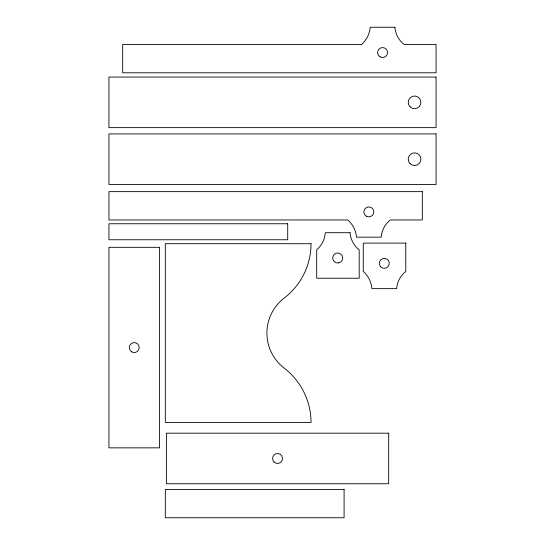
<?xml version="1.0" encoding="UTF-8"?>
<svg xmlns="http://www.w3.org/2000/svg" width="545" height="545" viewBox="0 0 545 545"><rect width="100%" height="100%" fill="white"/><g stroke="black" fill="none" stroke-linecap="round" stroke-linejoin="round"><path stroke-width="0.82" d="M311.018 243.71L310.943 247.587A68.697 68.697 0 0 1 284.183 298.095A44.125 44.125 0 0 0 284.183 368.113A68.697 68.697 0 0 1 310.943 418.621L311.018 422.498L165.305 422.498L165.305 243.71L311.018 243.71M338.445 262.888L337.144 262.915A4.966 4.966 0 0 1 332.729 257.86A4.966 4.966 0 0 1 337.375 253.023A4.966 4.966 0 0 1 342.601 257.233L342.628 258.528A4.966 4.966 0 0 1 338.445 262.888M394.921 27.25L370.219 27.25A25.765 25.765 0 0 1 361.567 44.465L122.666 44.465L122.666 72.792L436.061 72.792L436.061 44.465L404.07 44.465A24.212 24.212 0 0 1 394.921 27.25M436.061 77.07L108.939 77.07L108.939 127.639L436.061 127.639L436.061 77.07M436.061 133.906L108.939 133.906L108.939 184.476L436.061 184.476L436.061 133.906M422.334 191.642L108.939 191.642L108.939 219.969L347.839 219.969A25.765 25.765 0 0 1 356.491 237.177L381.193 237.177A24.212 24.212 0 0 1 390.343 219.969L422.334 219.969L422.334 191.642M287.712 223.763L108.939 223.763L108.939 239.759L287.712 239.759L287.712 223.763M350.047 232.695L325.345 232.695A25.765 25.765 0 0 1 316.693 249.91L316.693 278.236L359.196 278.236L359.196 249.91A24.212 24.212 0 0 1 350.047 232.695M405.78 243.104L363.277 243.104L363.277 271.437A25.765 25.765 0 0 1 371.928 288.646L396.631 288.646A24.212 24.212 0 0 1 405.78 271.437L405.78 243.104M159.508 247.321L108.939 247.321L108.939 447.847L159.508 447.847L159.508 247.321M388.694 433.193L166.429 433.193L166.429 483.762L388.694 483.762L388.694 433.193M344.093 489.424L165.305 489.424L165.305 517.75L344.093 517.75L344.093 489.424M410.072 163.677A6.349 6.349 0 0 0 420.692 160.83A6.349 6.349 0 0 0 412.919 153.056A6.349 6.349 0 0 0 410.072 163.677M274.053 461.983A4.966 4.966 0 0 0 282.358 459.762A4.966 4.966 0 0 0 276.274 453.678A4.966 4.966 0 0 0 274.053 461.983M366.356 216.195A4.966 4.966 0 0 0 373.802 211.896A4.966 4.966 0 0 0 366.356 207.597A4.966 4.966 0 0 0 366.356 216.195M380.083 56.837A4.966 4.966 0 0 0 387.536 52.531A4.966 4.966 0 0 0 380.083 48.233A4.966 4.966 0 0 0 380.083 56.837M380.764 266.873A4.966 4.966 0 0 0 389.076 264.652A4.966 4.966 0 0 0 382.992 258.568A4.966 4.966 0 0 0 380.764 266.873M131.74 351.879A4.966 4.966 0 0 0 139.186 347.581A4.966 4.966 0 0 0 131.74 343.282A4.966 4.966 0 0 0 131.74 351.879M410.072 106.847A6.349 6.349 0 0 0 420.692 104A6.349 6.349 0 0 0 412.919 96.227A6.349 6.349 0 0 0 410.072 106.847"/></g></svg>
